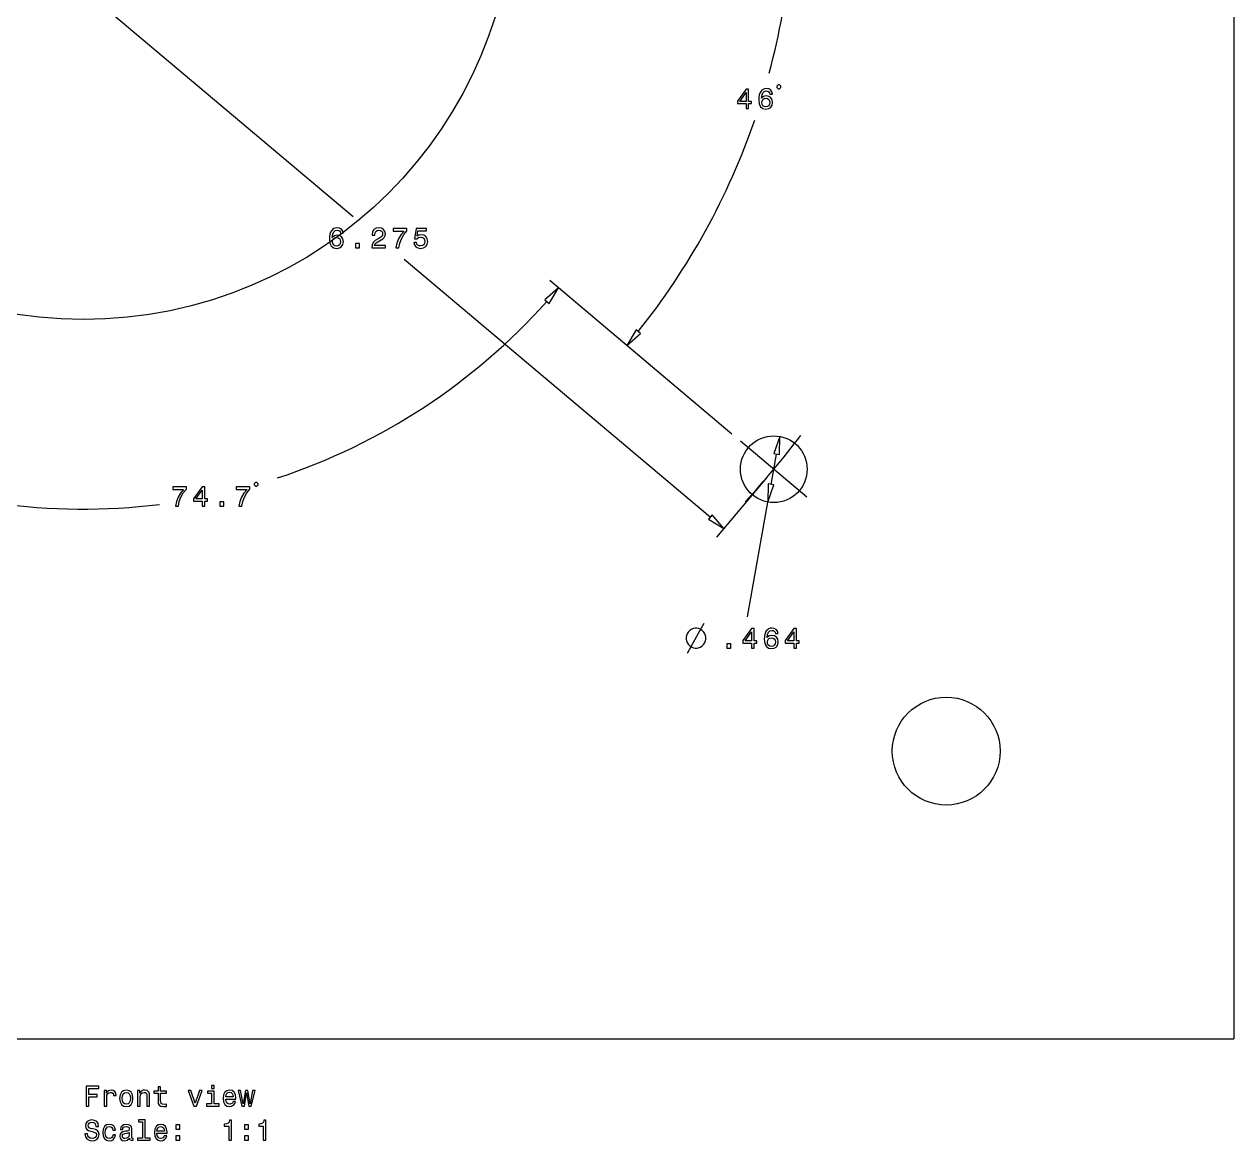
# Model space of a CAD drawing. Extents: x 2.8 to 75.8, y 26.5 to 60.9.
# Drawn here: x 67.34 to 75.75, y 28.08 to 35.84 of the extents above; entities that cross this region are included whole.
import ezdxf

# ---------------------------------------------------------------- set-up
doc = ezdxf.new("R2010")
doc.units = 0

msp = doc.modelspace()

# ---------------------------------------------------------------- linework, layer by layer
at = {"layer": 'Dimensions - Text', "color": 7, "linetype": 'CONTINUOUS'}
for p, q in [((67.503054, 36.298761), (69.631187, 34.507785)), ((72.586161, 35.423076), (72.576977, 35.41389)), ((72.576977, 35.41389), (72.576977, 35.404704)), ((72.59535, 35.423076), (72.586161, 35.423076)), ((72.604534, 35.41389), (72.59535, 35.423076)), ((72.604534, 35.404704), (72.604534, 35.41389)), ((72.362475, 35.392539), (72.302112, 35.309345)), ((72.318791, 35.307757), (72.362672, 35.369507)), ((72.380542, 35.392539), (72.362475, 35.392539)), ((72.362672, 35.369507), (72.362672, 35.307757)), ((72.380542, 35.307757), (72.380542, 35.392539)), ((72.451584, 35.336548), (72.450791, 35.318876)), ((72.454364, 35.352233), (72.451584, 35.336548)), ((72.458732, 35.365536), (72.454364, 35.352233)), ((72.464687, 35.376456), (72.458732, 35.365536)), ((72.472232, 35.385192), (72.464687, 35.376456)), ((72.470644, 35.330392), (72.473623, 35.352233)), ((72.484742, 35.34171), (72.470644, 35.330392)), ((72.481169, 35.391348), (72.472232, 35.385192)), ((72.473623, 35.352233), (72.479977, 35.367919)), ((72.479977, 35.367919), (72.489706, 35.377251)), ((72.491295, 35.39512), (72.481169, 35.391348)), ((72.503605, 35.345681), (72.484742, 35.34171)), ((72.489111, 35.327216), (72.501421, 35.329399)), ((72.489706, 35.377251), (72.503206, 35.380427)), ((72.503009, 35.39651), (72.491295, 35.39512)), ((72.501421, 35.329399), (72.512143, 35.327216)), ((72.520481, 35.393929), (72.503009, 35.39651)), ((72.503206, 35.380427), (72.513135, 35.378839)), ((72.521077, 35.342504), (72.503605, 35.345681)), ((72.513135, 35.378839), (72.520681, 35.37467)), ((72.533983, 35.386384), (72.520481, 35.393929)), ((72.520681, 35.37467), (72.525643, 35.367721)), ((72.535175, 35.333371), (72.521077, 35.342504)), ((72.525643, 35.367721), (72.528226, 35.358388)), ((72.528226, 35.358388), (72.546491, 35.358388)), ((72.542721, 35.374471), (72.533983, 35.386384)), ((72.544307, 35.318876), (72.535175, 35.333371)), ((72.546491, 35.358388), (72.542721, 35.374471)), ((72.576977, 35.404704), (72.586161, 35.395517)), ((72.586161, 35.395517), (72.59535, 35.395517)), ((72.59535, 35.395517), (72.604534, 35.404704)), ((72.302112, 35.309345), (72.302112, 35.291874)), ((72.302112, 35.291874), (72.362672, 35.291874)), ((72.362672, 35.307757), (72.318791, 35.307757)), ((72.362672, 35.291874), (72.362672, 35.257722)), ((72.362672, 35.257722), (72.380542, 35.257722)), ((72.400199, 35.307757), (72.380542, 35.307757)), ((72.380542, 35.257722), (72.380542, 35.291874)), ((72.380542, 35.291874), (72.400199, 35.291874)), ((72.400199, 35.291874), (72.400199, 35.307757)), ((72.450791, 35.318876), (72.453967, 35.290682)), ((72.453967, 35.290682), (72.463694, 35.270231)), ((72.463694, 35.270231), (72.479381, 35.257921)), ((72.472432, 35.299617), (72.474416, 35.311927)), ((72.474219, 35.287108), (72.472432, 35.299617)), ((72.479977, 35.277577), (72.474219, 35.287108)), ((72.474416, 35.311927), (72.479977, 35.321259)), ((72.479381, 35.257921), (72.500825, 35.253751)), ((72.479977, 35.321259), (72.489111, 35.327216)), ((72.488911, 35.271423), (72.479977, 35.277577)), ((72.500626, 35.269437), (72.488911, 35.271423)), ((72.511744, 35.271423), (72.500626, 35.269437)), ((72.500825, 35.253751), (72.520085, 35.257325)), ((72.520681, 35.277776), (72.511744, 35.271423)), ((72.512143, 35.327216), (72.520681, 35.321458)), ((72.520085, 35.257325), (72.534776, 35.266657)), ((72.520681, 35.321458), (72.526239, 35.312126)), ((72.526239, 35.287307), (72.520681, 35.277776)), ((72.526239, 35.312126), (72.528423, 35.299815)), ((72.528423, 35.299815), (72.526239, 35.287307)), ((72.534776, 35.266657), (72.544307, 35.28135)), ((72.547683, 35.300014), (72.544307, 35.318876)), ((72.544307, 35.28135), (72.547683, 35.300014)), ((69.479789, 34.408724), (69.473833, 34.397803)), ((69.487334, 34.41746), (69.479789, 34.408724)), ((69.49627, 34.423615), (69.487334, 34.41746)), ((69.495078, 34.400187), (69.504807, 34.409518)), ((69.506396, 34.427388), (69.49627, 34.423615)), ((69.504807, 34.409518), (69.518308, 34.412695)), ((69.51811, 34.428778), (69.506396, 34.427388)), ((69.535582, 34.426197), (69.51811, 34.428778)), ((69.518308, 34.412695), (69.528236, 34.411107)), ((69.528236, 34.411107), (69.535782, 34.406937)), ((69.549084, 34.418651), (69.535582, 34.426197)), ((69.535782, 34.406937), (69.540745, 34.399988)), ((69.55782, 34.406739), (69.549084, 34.418651)), ((69.561593, 34.390656), (69.55782, 34.406739)), ((69.775354, 34.416071), (69.766022, 34.401179)), ((69.789849, 34.425403), (69.775354, 34.416071)), ((69.782701, 34.393833), (69.788062, 34.40376)), ((69.788062, 34.40376), (69.7966, 34.410114)), ((69.80891, 34.428778), (69.789849, 34.425403)), ((69.7966, 34.410114), (69.807917, 34.412298)), ((69.807917, 34.412298), (69.819433, 34.410313)), ((69.827375, 34.4258), (69.80891, 34.428778)), ((69.819433, 34.410313), (69.827971, 34.405349)), ((69.841671, 34.41746), (69.827375, 34.4258)), ((69.827971, 34.405349), (69.83353, 34.397605)), ((69.851003, 34.404356), (69.841671, 34.41746)), ((69.854378, 34.387677), (69.851003, 34.404356)), ((70.003252, 34.424807), (69.908741, 34.424807)), ((69.908741, 34.424807), (69.908741, 34.406739)), ((69.908741, 34.406739), (69.984192, 34.406739)), ((69.984192, 34.406739), (69.962351, 34.379934)), ((69.982007, 34.381721), (70.003252, 34.408327)), ((70.003252, 34.408327), (70.003252, 34.424807)), ((70.067941, 34.424807), (70.057021, 34.35174)), ((70.141604, 34.424807), (70.067941, 34.424807)), ((70.075684, 34.371396), (70.081244, 34.408525)), ((70.081244, 34.408525), (70.141604, 34.408525)), ((70.141604, 34.408525), (70.141604, 34.424807)), ((69.466684, 34.368815), (69.46589, 34.351144)), ((69.46589, 34.351144), (69.469067, 34.322949)), ((69.469465, 34.384501), (69.466684, 34.368815)), ((69.469067, 34.322949), (69.478797, 34.302498)), ((69.473833, 34.397803), (69.469465, 34.384501)), ((69.485746, 34.36266), (69.488724, 34.384501)), ((69.499843, 34.373977), (69.485746, 34.36266)), ((69.487533, 34.331884), (69.489519, 34.344195)), ((69.48932, 34.319376), (69.487533, 34.331884)), ((69.488724, 34.384501), (69.495078, 34.400187)), ((69.495078, 34.309845), (69.48932, 34.319376)), ((69.489519, 34.344195), (69.495078, 34.353526)), ((69.495078, 34.353526), (69.504211, 34.359483)), ((69.518706, 34.377948), (69.499843, 34.373977)), ((69.504211, 34.359483), (69.516522, 34.361667)), ((69.516522, 34.361667), (69.527244, 34.359483)), ((69.536178, 34.374772), (69.518706, 34.377948)), ((69.527244, 34.359483), (69.535782, 34.353725)), ((69.535782, 34.353725), (69.541341, 34.344393)), ((69.541341, 34.319574), (69.535782, 34.310044)), ((69.550275, 34.365639), (69.536178, 34.374772)), ((69.540745, 34.399988), (69.543326, 34.390656)), ((69.541341, 34.344393), (69.543525, 34.332083)), ((69.543525, 34.332083), (69.541341, 34.319574)), ((69.543326, 34.390656), (69.561593, 34.390656)), ((69.559409, 34.351144), (69.550275, 34.365639)), ((69.562785, 34.332281), (69.559409, 34.351144)), ((69.559409, 34.313618), (69.562785, 34.332281)), ((69.674728, 34.319574), (69.647328, 34.319574)), ((69.647328, 34.319574), (69.647328, 34.28999)), ((69.674728, 34.28999), (69.674728, 34.319574)), ((69.770391, 34.326523), (69.76225, 34.310639)), ((69.766022, 34.401179), (69.762846, 34.381522)), ((69.762846, 34.381522), (69.762846, 34.378743)), ((69.762846, 34.378743), (69.780913, 34.378743)), ((69.78409, 34.339628), (69.770391, 34.326523)), ((69.780913, 34.380331), (69.782701, 34.393833)), ((69.780913, 34.378743), (69.780913, 34.380331)), ((69.783694, 34.316397), (69.790841, 34.324141)), ((69.803549, 34.351938), (69.78409, 34.339628)), ((69.790841, 34.324141), (69.812881, 34.338238)), ((69.815264, 34.358292), (69.803549, 34.351938)), ((69.812881, 34.338238), (69.824596, 34.344195)), ((69.824, 34.364248), (69.815264, 34.358292)), ((69.830353, 34.370999), (69.824, 34.364248)), ((69.824596, 34.344195), (69.8377, 34.352732)), ((69.834126, 34.378743), (69.830353, 34.370999)), ((69.83353, 34.397605), (69.835516, 34.387876)), ((69.835516, 34.387876), (69.834126, 34.378743)), ((69.8377, 34.352732), (69.847032, 34.36266)), ((69.847032, 34.36266), (69.852393, 34.374375)), ((69.852393, 34.374375), (69.854378, 34.387677)), ((69.934354, 34.322155), (69.927604, 34.28999)), ((69.945871, 34.351938), (69.934354, 34.322155)), ((69.962351, 34.379934), (69.945871, 34.351938)), ((69.947658, 34.28999), (69.95421, 34.322751)), ((69.95421, 34.322751), (69.965726, 34.353328)), ((69.965726, 34.353328), (69.982007, 34.381721)), ((70.05305, 34.325928), (70.057417, 34.309647)), ((70.071515, 34.325928), (70.05305, 34.325928)), ((70.057021, 34.35174), (70.072904, 34.35174)), ((70.074492, 34.316199), (70.071515, 34.325928)), ((70.072904, 34.35174), (70.08442, 34.361072)), ((70.087201, 34.377948), (70.075684, 34.371396)), ((70.08442, 34.361072), (70.099113, 34.364447)), ((70.102092, 34.380331), (70.087201, 34.377948)), ((70.099113, 34.364447), (70.111821, 34.362263)), ((70.121351, 34.376956), (70.102092, 34.380331)), ((70.111821, 34.362263), (70.12155, 34.355909)), ((70.136243, 34.367623), (70.121351, 34.376956)), ((70.127705, 34.321162), (70.121351, 34.311434)), ((70.12155, 34.355909), (70.127705, 34.34618)), ((70.127705, 34.34618), (70.129889, 34.333671)), ((70.129889, 34.333671), (70.127705, 34.321162)), ((70.145774, 34.353129), (70.136243, 34.367623)), ((70.145376, 34.314809), (70.149149, 34.334664)), ((70.149149, 34.334664), (70.145774, 34.353129)), ((69.478797, 34.302498), (69.494482, 34.290188)), ((69.494482, 34.290188), (69.515926, 34.286019)), ((69.504013, 34.30369), (69.495078, 34.309845)), ((69.515728, 34.301704), (69.504013, 34.30369)), ((69.526846, 34.30369), (69.515728, 34.301704)), ((69.515926, 34.286019), (69.535186, 34.289593)), ((69.535782, 34.310044), (69.526846, 34.30369)), ((69.535186, 34.289593), (69.549879, 34.298925)), ((69.549879, 34.298925), (69.559409, 34.313618)), ((69.647328, 34.28999), (69.674728, 34.28999)), ((69.76225, 34.310639), (69.759669, 34.290586)), ((69.759669, 34.290586), (69.759669, 34.28999)), ((69.759669, 34.28999), (69.854378, 34.28999)), ((69.779524, 34.307065), (69.783694, 34.316397)), ((69.854378, 34.307065), (69.779524, 34.307065)), ((69.854378, 34.28999), (69.854378, 34.307065)), ((69.927604, 34.28999), (69.947658, 34.28999)), ((70.057417, 34.309647), (70.067147, 34.296939)), ((70.067147, 34.296939), (70.081442, 34.288997)), ((70.080449, 34.309051), (70.074492, 34.316199)), ((70.088591, 34.304484), (70.080449, 34.309051)), ((70.081442, 34.288997), (70.099709, 34.286019)), ((70.099113, 34.303094), (70.088591, 34.304484)), ((70.111623, 34.305279), (70.099113, 34.303094)), ((70.099709, 34.286019), (70.119763, 34.289593)), ((70.121351, 34.311434), (70.111623, 34.305279)), ((70.119763, 34.289593), (70.135448, 34.299322)), ((70.135448, 34.299322), (70.145376, 34.314809)), ((69.985044, 34.20999), (72.113177, 32.419014)), ((71.058088, 34.011138), (70.962453, 33.928247)), ((70.992747, 33.902751), (71.058088, 34.011138)), ((72.264886, 32.995533), (70.997844, 34.06184)), ((70.962453, 33.928247), (70.992747, 33.902751)), ((72.264886, 32.995533), (71.473317, 33.661694)), ((71.598901, 33.719381), (71.533562, 33.610993)), ((71.533562, 33.610993), (71.629197, 33.693885)), ((71.629197, 33.693885), (71.598901, 33.719381)), ((72.59671, 32.978959), (72.555134, 32.859424)), ((72.594108, 32.852427), (72.59671, 32.978959)), ((72.786347, 32.556685), (72.32513, 32.944831)), ((72.536857, 32.645591), (72.574622, 32.855926)), ((72.555134, 32.859424), (72.594108, 32.852427)), ((68.951398, 32.65964), (68.942211, 32.650453)), ((68.942211, 32.650453), (68.942211, 32.641267)), ((68.942211, 32.641267), (68.951398, 32.63208)), ((68.960584, 32.65964), (68.951398, 32.65964)), ((68.969771, 32.650453), (68.960584, 32.65964)), ((68.960584, 32.63208), (68.969771, 32.641267)), ((68.969771, 32.641267), (68.969771, 32.650453)), ((72.50504, 32.690513), (72.158117, 32.278281)), ((72.517372, 32.64909), (72.514769, 32.522557)), ((72.514769, 32.522557), (72.556345, 32.642092)), ((72.556345, 32.642092), (72.517372, 32.64909)), ((68.470861, 32.629102), (68.37635, 32.629102)), ((68.37635, 32.629102), (68.37635, 32.611034)), ((68.37635, 32.611034), (68.451801, 32.611034)), ((68.41348, 32.556233), (68.401963, 32.526451)), ((68.42996, 32.58423), (68.41348, 32.556233)), ((68.421819, 32.527046), (68.433335, 32.557623)), ((68.451801, 32.611034), (68.42996, 32.58423)), ((68.433335, 32.557623), (68.449616, 32.586017)), ((68.449616, 32.586017), (68.470861, 32.612622)), ((68.470861, 32.612622), (68.470861, 32.629102)), ((68.580621, 32.629102), (68.520261, 32.545909)), ((68.53694, 32.544321), (68.580819, 32.606071)), ((68.598689, 32.629102), (68.580621, 32.629102)), ((68.580819, 32.606071), (68.580819, 32.544321)), ((68.598689, 32.544321), (68.598689, 32.629102)), ((68.912124, 32.629102), (68.817613, 32.629102)), ((68.817613, 32.629102), (68.817613, 32.611034)), ((68.817613, 32.611034), (68.893063, 32.611034)), ((68.854742, 32.556233), (68.843226, 32.526451)), ((68.871223, 32.58423), (68.854742, 32.556233)), ((68.863082, 32.527046), (68.874598, 32.557623)), ((68.893063, 32.611034), (68.871223, 32.58423)), ((68.874598, 32.557623), (68.890879, 32.586017)), ((68.890879, 32.586017), (68.912124, 32.612622)), ((68.912124, 32.612622), (68.912124, 32.629102)), ((68.951398, 32.63208), (68.960584, 32.63208)), ((68.401963, 32.526451), (68.395213, 32.494285)), ((68.395213, 32.494285), (68.415267, 32.494285)), ((68.415267, 32.494285), (68.421819, 32.527046)), ((68.520261, 32.545909), (68.520261, 32.528436)), ((68.520261, 32.528436), (68.580819, 32.528436)), ((68.580819, 32.544321), (68.53694, 32.544321)), ((68.580819, 32.528436), (68.580819, 32.494285)), ((68.580819, 32.494285), (68.598689, 32.494285)), ((68.618346, 32.544321), (68.598689, 32.544321)), ((68.598689, 32.494285), (68.598689, 32.528436)), ((68.598689, 32.528436), (68.618346, 32.528436)), ((68.618346, 32.528436), (68.618346, 32.544321)), ((68.730687, 32.52387), (68.703287, 32.52387)), ((68.703287, 32.52387), (68.703287, 32.494285)), ((68.703287, 32.494285), (68.730687, 32.494285)), ((68.730687, 32.494285), (68.730687, 32.52387)), ((68.843226, 32.526451), (68.836476, 32.494285)), ((68.836476, 32.494285), (68.85653, 32.494285)), ((68.85653, 32.494285), (68.863082, 32.527046)), ((72.3717, 31.725696), (72.514767, 32.522557)), ((72.125925, 32.434162), (72.10043, 32.403866)), ((72.10043, 32.403866), (72.208817, 32.338526)), ((72.208817, 32.338526), (72.125925, 32.434162)), ((71.973231, 31.631917), (71.959453, 31.618137)), ((71.984715, 31.638806), (71.973231, 31.631917)), ((71.996199, 31.6434), (71.984715, 31.638806)), ((72.00768, 31.645696), (71.996199, 31.6434)), ((72.021461, 31.645696), (72.00768, 31.645696)), ((72.032942, 31.6434), (72.021461, 31.645696)), ((72.032942, 31.611248), (72.071986, 31.680145)), ((72.044426, 31.638806), (72.032942, 31.6434)), ((72.05591, 31.631917), (72.044426, 31.638806)), ((72.069688, 31.618137), (72.05591, 31.631917)), ((72.401042, 31.642718), (72.340682, 31.559524)), ((72.41911, 31.642718), (72.401042, 31.642718)), ((72.41911, 31.557936), (72.41911, 31.642718)), ((72.503257, 31.626635), (72.4973, 31.615715)), ((72.510802, 31.635371), (72.503257, 31.626635)), ((72.519736, 31.641527), (72.510802, 31.635371)), ((72.518544, 31.618098), (72.528274, 31.62743)), ((72.529862, 31.645299), (72.519736, 31.641527)), ((72.528274, 31.62743), (72.541776, 31.630606)), ((72.541577, 31.646689), (72.529862, 31.645299)), ((72.559049, 31.644108), (72.541577, 31.646689)), ((72.541776, 31.630606), (72.551703, 31.629018)), ((72.551703, 31.629018), (72.559248, 31.624848)), ((72.572551, 31.636563), (72.559049, 31.644108)), ((72.581288, 31.62465), (72.572551, 31.636563)), ((72.695217, 31.642718), (72.634857, 31.559524)), ((72.713285, 31.642718), (72.695217, 31.642718)), ((72.713285, 31.557936), (72.713285, 31.642718)), ((71.947969, 31.595171), (71.945672, 31.583689)), ((71.945672, 31.583689), (71.945672, 31.569909)), ((71.945672, 31.569909), (71.947969, 31.558426)), ((71.952563, 31.606654), (71.947969, 31.595171)), ((71.947969, 31.558426), (71.952563, 31.546943)), ((71.959453, 31.618137), (71.952563, 31.606654)), ((71.952563, 31.546943), (71.959453, 31.53546)), ((71.954858, 31.473452), (72.032942, 31.611248)), ((72.076578, 31.606654), (72.069688, 31.618137)), ((72.069688, 31.53546), (72.076578, 31.546943)), ((72.081172, 31.595171), (72.076578, 31.606654)), ((72.076578, 31.546943), (72.081172, 31.558426)), ((72.083467, 31.583689), (72.081172, 31.595171)), ((72.081172, 31.558426), (72.083467, 31.569909)), ((72.083467, 31.569909), (72.083467, 31.583689)), ((72.340682, 31.559524), (72.340682, 31.542052)), ((72.357361, 31.557936), (72.401239, 31.619686)), ((72.401239, 31.557936), (72.357361, 31.557936)), ((72.401239, 31.619686), (72.401239, 31.557936)), ((72.438766, 31.557936), (72.41911, 31.557936)), ((72.438766, 31.542052), (72.438766, 31.557936)), ((72.490151, 31.586727), (72.489358, 31.569055)), ((72.489358, 31.569055), (72.492535, 31.540861)), ((72.492931, 31.602412), (72.490151, 31.586727)), ((72.4973, 31.615715), (72.492931, 31.602412)), ((72.509214, 31.580571), (72.512191, 31.602412)), ((72.523309, 31.591889), (72.509214, 31.580571)), ((72.510999, 31.549795), (72.512986, 31.562106)), ((72.512787, 31.537287), (72.510999, 31.549795)), ((72.512191, 31.602412), (72.518544, 31.618098)), ((72.512986, 31.562106), (72.518544, 31.571438)), ((72.518544, 31.571438), (72.527678, 31.577395)), ((72.542173, 31.59586), (72.523309, 31.591889)), ((72.527678, 31.577395), (72.539988, 31.579578)), ((72.539988, 31.579578), (72.55071, 31.577395)), ((72.559645, 31.592683), (72.542173, 31.59586)), ((72.55071, 31.577395), (72.559248, 31.571637)), ((72.559248, 31.624848), (72.564213, 31.617899)), ((72.559248, 31.571637), (72.564809, 31.562305)), ((72.573743, 31.583549), (72.559645, 31.592683)), ((72.564213, 31.617899), (72.566793, 31.608567)), ((72.564809, 31.562305), (72.56699, 31.549994)), ((72.56699, 31.549994), (72.564809, 31.537485)), ((72.566793, 31.608567), (72.585061, 31.608567)), ((72.582876, 31.569055), (72.573743, 31.583549)), ((72.585061, 31.608567), (72.581288, 31.62465)), ((72.58625, 31.550193), (72.582876, 31.569055)), ((72.582876, 31.531529), (72.58625, 31.550193)), ((72.634857, 31.559524), (72.634857, 31.542052)), ((72.651536, 31.557936), (72.695414, 31.619686)), ((72.695414, 31.557936), (72.651536, 31.557936)), ((72.695414, 31.619686), (72.695414, 31.557936)), ((72.732941, 31.557936), (72.713285, 31.557936)), ((72.732941, 31.542052), (72.732941, 31.557936)), ((71.959453, 31.53546), (71.973231, 31.521681)), ((71.973231, 31.521681), (71.984715, 31.514791)), ((71.984715, 31.514791), (71.996199, 31.510198)), ((71.996199, 31.510198), (72.00768, 31.507901)), ((72.00768, 31.507901), (72.021461, 31.507901)), ((72.021461, 31.507901), (72.032942, 31.510198)), ((72.032942, 31.510198), (72.044426, 31.514791)), ((72.044426, 31.514791), (72.05591, 31.521681)), ((72.05591, 31.521681), (72.069688, 31.53546)), ((72.256932, 31.537485), (72.229533, 31.537485)), ((72.229533, 31.537485), (72.229533, 31.507901)), ((72.229533, 31.507901), (72.256932, 31.507901)), ((72.256932, 31.507901), (72.256932, 31.537485)), ((72.340682, 31.542052), (72.401239, 31.542052)), ((72.401239, 31.542052), (72.401239, 31.507901)), ((72.401239, 31.507901), (72.41911, 31.507901)), ((72.41911, 31.507901), (72.41911, 31.542052)), ((72.41911, 31.542052), (72.438766, 31.542052)), ((72.492535, 31.540861), (72.502264, 31.52041)), ((72.502264, 31.52041), (72.517948, 31.5081)), ((72.518544, 31.527756), (72.512787, 31.537287)), ((72.517948, 31.5081), (72.539392, 31.50393)), ((72.527481, 31.521601), (72.518544, 31.527756)), ((72.539193, 31.519616), (72.527481, 31.521601)), ((72.550314, 31.521601), (72.539193, 31.519616)), ((72.539392, 31.50393), (72.558652, 31.507504)), ((72.559248, 31.527955), (72.550314, 31.521601)), ((72.558652, 31.507504), (72.573346, 31.516836)), ((72.564809, 31.537485), (72.559248, 31.527955)), ((72.573346, 31.516836), (72.582876, 31.531529)), ((72.634857, 31.542052), (72.695414, 31.542052)), ((72.695414, 31.542052), (72.695414, 31.507901)), ((72.695414, 31.507901), (72.713285, 31.507901)), ((72.713285, 31.507901), (72.713285, 31.542052)), ((72.713285, 31.542052), (72.732941, 31.542052)), ((67.863144, 28.46248), (67.773399, 28.46248)), ((67.773399, 28.46248), (67.773399, 28.324685)), ((67.791863, 28.404502), (67.791863, 28.445802)), ((67.791863, 28.445802), (67.863144, 28.445802)), ((67.863144, 28.445802), (67.863144, 28.46248)), ((67.914965, 28.431307), (67.899082, 28.431307)), ((67.899082, 28.431307), (67.899082, 28.324685)), ((67.914965, 28.413636), (67.914965, 28.431307)), ((67.937601, 28.433491), (67.928864, 28.42952)), ((67.947727, 28.43508), (67.937601, 28.433491)), ((67.962618, 28.432697), (67.947727, 28.43508)), ((67.973539, 28.425748), (67.962618, 28.432697)), ((68.0337, 28.431109), (68.019206, 28.41999)), ((68.053158, 28.43508), (68.0337, 28.431109)), ((68.072418, 28.431109), (68.053158, 28.43508)), ((68.086913, 28.420188), (68.072418, 28.431109)), ((68.148265, 28.431307), (68.131586, 28.431307)), ((68.131586, 28.431307), (68.131586, 28.324685)), ((68.148265, 28.415026), (68.148265, 28.431307)), ((68.169907, 28.43369), (68.16137, 28.429917)), ((68.180033, 28.43508), (68.169907, 28.43369)), ((68.198301, 28.431307), (68.180033, 28.43508)), ((68.210015, 28.420585), (68.198301, 28.431307)), ((68.292017, 28.458906), (68.274544, 28.458906)), ((68.274544, 28.458906), (68.274544, 28.427733)), ((68.292017, 28.427733), (68.292017, 28.458906)), ((68.500893, 28.431307), (68.482627, 28.431307)), ((68.482627, 28.431307), (68.522139, 28.324685)), ((68.531471, 28.345334), (68.500893, 28.431307)), ((68.561453, 28.431307), (68.531471, 28.345334)), ((68.540605, 28.324685), (68.57952, 28.431307)), ((68.57952, 28.431307), (68.561453, 28.431307)), ((68.663707, 28.467245), (68.645241, 28.467245)), ((68.645241, 28.467245), (68.645241, 28.44739)), ((68.645241, 28.44739), (68.663707, 28.44739)), ((68.663707, 28.44739), (68.663707, 28.467245)), ((68.752261, 28.431109), (68.738362, 28.41999)), ((68.770329, 28.43508), (68.752261, 28.431109)), ((68.788794, 28.431307), (68.770329, 28.43508)), ((68.802693, 28.420983), (68.788794, 28.431307)), ((68.847764, 28.431307), (68.831086, 28.431307)), ((68.831086, 28.431307), (68.857295, 28.324685)), ((68.865435, 28.340767), (68.847764, 28.431307)), ((68.881121, 28.431307), (68.865435, 28.340767)), ((68.898395, 28.431307), (68.881121, 28.431307)), ((68.914081, 28.340767), (68.898395, 28.431307)), ((68.931752, 28.431307), (68.914081, 28.340767)), ((68.92242, 28.324685), (68.948629, 28.431307)), ((68.948629, 28.431307), (68.931752, 28.431307)), ((67.84984, 28.404502), (67.791863, 28.404502)), ((67.791863, 28.324685), (67.791863, 28.388023)), ((67.791863, 28.388023), (67.84984, 28.388023)), ((67.84984, 28.388023), (67.84984, 28.404502)), ((67.921121, 28.422769), (67.914965, 28.413636)), ((67.916555, 28.38564), (67.918341, 28.400333)), ((67.916555, 28.324685), (67.916555, 28.38564)), ((67.918341, 28.400333), (67.923702, 28.410856)), ((67.928864, 28.42952), (67.921121, 28.422769)), ((67.923702, 28.410856), (67.932438, 28.41721)), ((67.932438, 28.41721), (67.944153, 28.419394)), ((67.944153, 28.419394), (67.952889, 28.418004)), ((67.952889, 28.418004), (67.959442, 28.414033)), ((67.959442, 28.414033), (67.963413, 28.407282)), ((67.963413, 28.407282), (67.964803, 28.398149)), ((67.964803, 28.398149), (67.982474, 28.398149)), ((67.980092, 28.414232), (67.973539, 28.425748)), ((67.982474, 28.398149), (67.980092, 28.414232)), ((68.010072, 28.40212), (68.006895, 28.377897)), ((68.006895, 28.377897), (68.010072, 28.353673)), ((68.019206, 28.41999), (68.010072, 28.40212)), ((68.010072, 28.353673), (68.019206, 28.335803)), ((68.024765, 28.378095), (68.026553, 28.395965)), ((68.026553, 28.360027), (68.024765, 28.378095)), ((68.026553, 28.395965), (68.032112, 28.408871)), ((68.032112, 28.346922), (68.026553, 28.360027)), ((68.032112, 28.408871), (68.041046, 28.416813)), ((68.041046, 28.33898), (68.032112, 28.346922)), ((68.041046, 28.416813), (68.053158, 28.419592)), ((68.053158, 28.419592), (68.065071, 28.416813)), ((68.065071, 28.416813), (68.074006, 28.409069)), ((68.074006, 28.346922), (68.065071, 28.33898)), ((68.074006, 28.409069), (68.079566, 28.395965)), ((68.079566, 28.360027), (68.074006, 28.346922)), ((68.079566, 28.395965), (68.081552, 28.378095)), ((68.081552, 28.378095), (68.079566, 28.360027)), ((68.096045, 28.40212), (68.086913, 28.420188)), ((68.086913, 28.335605), (68.096045, 28.353475)), ((68.099421, 28.377897), (68.096045, 28.40212)), ((68.096045, 28.353475), (68.099421, 28.377897)), ((68.154023, 28.423564), (68.148265, 28.415026)), ((68.149059, 28.386236), (68.150846, 28.400333)), ((68.149059, 28.324685), (68.149059, 28.386236)), ((68.150846, 28.400333), (68.156604, 28.410658)), ((68.16137, 28.429917), (68.154023, 28.423564)), ((68.156604, 28.410658), (68.165539, 28.417011)), ((68.165539, 28.417011), (68.177453, 28.419394)), ((68.177453, 28.419394), (68.186983, 28.417408)), ((68.186983, 28.417408), (68.19294, 28.412047)), ((68.19294, 28.412047), (68.195917, 28.403113)), ((68.195917, 28.403113), (68.196911, 28.3912)), ((68.196911, 28.3912), (68.196911, 28.324685)), ((68.213588, 28.408871), (68.210015, 28.420585)), ((68.214382, 28.394774), (68.213588, 28.408871)), ((68.214382, 28.324685), (68.214382, 28.394774)), ((68.274544, 28.427733), (68.244364, 28.427733)), ((68.244364, 28.427733), (68.244364, 28.412842)), ((68.244364, 28.412842), (68.274544, 28.412842)), ((68.274544, 28.412842), (68.274544, 28.359431)), ((68.274544, 28.359431), (68.275736, 28.342157)), ((68.331926, 28.427733), (68.292017, 28.427733)), ((68.292017, 28.36241), (68.292017, 28.412842)), ((68.292017, 28.412842), (68.331926, 28.412842)), ((68.292612, 28.350695), (68.292017, 28.36241)), ((68.295789, 28.342356), (68.292612, 28.350695)), ((68.331926, 28.412842), (68.331926, 28.427733)), ((68.663111, 28.427733), (68.618238, 28.427733)), ((68.618238, 28.427733), (68.618238, 28.412842)), ((68.618238, 28.412842), (68.645638, 28.412842)), ((68.645638, 28.412842), (68.645638, 28.339377)), ((68.663111, 28.339377), (68.663111, 28.427733)), ((68.729428, 28.401921), (68.72625, 28.378095)), ((68.72625, 28.378095), (68.729228, 28.353673)), ((68.729228, 28.353673), (68.738164, 28.335803)), ((68.738362, 28.41999), (68.729428, 28.401921)), ((68.744517, 28.387626), (68.746702, 28.401326)), ((68.796339, 28.387626), (68.744517, 28.387626)), ((68.744517, 28.372933), (68.814407, 28.372933)), ((68.744517, 28.372337), (68.744517, 28.372933)), ((68.746503, 28.357049), (68.744517, 28.372337)), ((68.752063, 28.345731), (68.746503, 28.357049)), ((68.746702, 28.401326), (68.752063, 28.411452)), ((68.752063, 28.411452), (68.760203, 28.417607)), ((68.760203, 28.417607), (68.770925, 28.419791)), ((68.770925, 28.419791), (68.781448, 28.417607)), ((68.781448, 28.417607), (68.789588, 28.411452)), ((68.791773, 28.34732), (68.78661, 28.341363)), ((68.789588, 28.411452), (68.794553, 28.401326)), ((68.795347, 28.355262), (68.791773, 28.34732)), ((68.794553, 28.401326), (68.796339, 28.387626)), ((68.812621, 28.355262), (68.795347, 28.355262)), ((68.81143, 28.403907), (68.802693, 28.420983)), ((68.80726, 28.340966), (68.812621, 28.355262)), ((68.814607, 28.381073), (68.81143, 28.403907)), ((68.814407, 28.372933), (68.814607, 28.381073)), ((68.873973, 28.324685), (68.889858, 28.415224)), ((68.889858, 28.415224), (68.905741, 28.324685)), ((67.773399, 28.324685), (67.791863, 28.324685)), ((67.899082, 28.324685), (67.916555, 28.324685)), ((68.019206, 28.335803), (68.0337, 28.324685)), ((68.0337, 28.324685), (68.053158, 28.320912)), ((68.053158, 28.336399), (68.041046, 28.33898)), ((68.065071, 28.33898), (68.053158, 28.336399)), ((68.053158, 28.320912), (68.072418, 28.324685)), ((68.072418, 28.324685), (68.086913, 28.335605)), ((68.131586, 28.324685), (68.149059, 28.324685)), ((68.196911, 28.324685), (68.214382, 28.324685)), ((68.275736, 28.342157), (68.281295, 28.330244)), ((68.281295, 28.330244), (68.292414, 28.323295)), ((68.292414, 28.323295), (68.311276, 28.320912)), ((68.303136, 28.337392), (68.295789, 28.342356)), ((68.316836, 28.335803), (68.303136, 28.337392)), ((68.311276, 28.320912), (68.331926, 28.321905)), ((68.331926, 28.336995), (68.316836, 28.335803)), ((68.331926, 28.321905), (68.331926, 28.336995)), ((68.522139, 28.324685), (68.540605, 28.324685)), ((68.645638, 28.339377), (68.609899, 28.339377)), ((68.609899, 28.339377), (68.609899, 28.324685)), ((68.609899, 28.324685), (68.699248, 28.324685)), ((68.699248, 28.339377), (68.663111, 28.339377)), ((68.699248, 28.324685), (68.699248, 28.339377)), ((68.738164, 28.335803), (68.751864, 28.324685)), ((68.751864, 28.324685), (68.769734, 28.320912)), ((68.7606, 28.338782), (68.752063, 28.345731)), ((68.771917, 28.336598), (68.7606, 28.338782)), ((68.769734, 28.320912), (68.785221, 28.323493)), ((68.78661, 28.341363), (68.771917, 28.336598)), ((68.785221, 28.323493), (68.797928, 28.330244)), ((68.797928, 28.330244), (68.80726, 28.340966)), ((68.857295, 28.324685), (68.873973, 28.324685)), ((68.905741, 28.324685), (68.92242, 28.324685)), ((67.772009, 28.203766), (67.768832, 28.187088)), ((67.768832, 28.187088), (67.771413, 28.172196)), ((67.780943, 28.216672), (67.772009, 28.203766)), ((67.794841, 28.225011), (67.780943, 28.216672)), ((67.787496, 28.189868), (67.789282, 28.198802)), ((67.789282, 28.17994), (67.787496, 28.189868)), ((67.789282, 28.198802), (67.794445, 28.205553)), ((67.795041, 28.173586), (67.789282, 28.17994)), ((67.794445, 28.205553), (67.802387, 28.21012)), ((67.812711, 28.22799), (67.794841, 28.225011)), ((67.802387, 28.21012), (67.813307, 28.211708)), ((67.832567, 28.225011), (67.812711, 28.22799)), ((67.813307, 28.211708), (67.824427, 28.209723)), ((67.824427, 28.209723), (67.833163, 28.204362)), ((67.84726, 28.216275), (67.832567, 28.225011)), ((67.833163, 28.204362), (67.83892, 28.195427)), ((67.83892, 28.195427), (67.8417, 28.183315)), ((67.8417, 28.183315), (67.859768, 28.183315)), ((67.856591, 28.202376), (67.84726, 28.216275)), ((67.859768, 28.183712), (67.856591, 28.202376)), ((67.859768, 28.183315), (67.859768, 28.183712)), ((67.901464, 28.181926), (67.892331, 28.163857)), ((67.915959, 28.193045), (67.901464, 28.181926)), ((67.914371, 28.171005), (67.923305, 28.178947)), ((67.935019, 28.197016), (67.915959, 28.193045)), ((67.923305, 28.178947), (67.935019, 28.181727)), ((67.952294, 28.194037), (67.935019, 28.197016)), ((67.935019, 28.181727), (67.945345, 28.17994)), ((67.945345, 28.17994), (67.953088, 28.175373)), ((67.965597, 28.186294), (67.952294, 28.194037)), ((67.974135, 28.173785), (67.965597, 28.186294)), ((68.023376, 28.187882), (68.015632, 28.177359)), ((68.035685, 28.194633), (68.023376, 28.187882)), ((68.034495, 28.176565), (68.041642, 28.180139)), ((68.052364, 28.197016), (68.035685, 28.194633)), ((68.041642, 28.180139), (68.051768, 28.181528)), ((68.051768, 28.181528), (68.061498, 28.180536)), ((68.06944, 28.194831), (68.052364, 28.197016)), ((68.061498, 28.180536), (68.068447, 28.177557)), ((68.081552, 28.188875), (68.06944, 28.194831)), ((68.088501, 28.178947), (68.081552, 28.188875)), ((68.090884, 28.16485), (68.088501, 28.178947)), ((68.183806, 28.229181), (68.138933, 28.229181)), ((68.138933, 28.229181), (68.138933, 28.214488)), ((68.138933, 28.214488), (68.166333, 28.214488)), ((68.166333, 28.214488), (68.166333, 28.101313)), ((68.183806, 28.101313), (68.183806, 28.229181)), ((68.260249, 28.181926), (68.251314, 28.163857)), ((68.274148, 28.193045), (68.260249, 28.181926)), ((68.273948, 28.173388), (68.282089, 28.179543)), ((68.292215, 28.197016), (68.274148, 28.193045)), ((68.282089, 28.179543), (68.292811, 28.181727)), ((68.310681, 28.193243), (68.292215, 28.197016)), ((68.292811, 28.181727), (68.303334, 28.179543)), ((68.303334, 28.179543), (68.311475, 28.173388)), ((68.32458, 28.182918), (68.310681, 28.193243)), ((68.333316, 28.165843), (68.32458, 28.182918)), ((68.425444, 28.193243), (68.398044, 28.193243)), ((68.398044, 28.193243), (68.398044, 28.163659)), ((68.425444, 28.163659), (68.425444, 28.193243)), ((68.74968, 28.200391), (68.734589, 28.198802)), ((68.734589, 28.198802), (68.734589, 28.184705)), ((68.734589, 28.184705), (68.766755, 28.184705)), ((68.7606, 28.205156), (68.74968, 28.200391)), ((68.767748, 28.213297), (68.7606, 28.205156)), ((68.766755, 28.184705), (68.766755, 28.08662)), ((68.771322, 28.225408), (68.767748, 28.213297)), ((68.784823, 28.225408), (68.771322, 28.225408)), ((68.784823, 28.08662), (68.784823, 28.225408)), ((68.903557, 28.193243), (68.876157, 28.193243)), ((68.876157, 28.193243), (68.876157, 28.163659)), ((68.903557, 28.163659), (68.903557, 28.193243)), ((68.988736, 28.200391), (68.973647, 28.198802)), ((68.973647, 28.198802), (68.973647, 28.184705)), ((68.973647, 28.184705), (69.005813, 28.184705)), ((68.999657, 28.205156), (68.988736, 28.200391)), ((69.006805, 28.213297), (68.999657, 28.205156)), ((69.005813, 28.184705), (69.005813, 28.08662)), ((69.010378, 28.225408), (69.006805, 28.213297)), ((69.02388, 28.225408), (69.010378, 28.225408)), ((69.02388, 28.08662), (69.02388, 28.225408)), ((67.782731, 28.132089), (67.764661, 28.132089)), ((67.764661, 28.132089), (67.768632, 28.111042)), ((67.768632, 28.111042), (67.77856, 28.095555)), ((67.771413, 28.172196), (67.778958, 28.16207)), ((67.77856, 28.095555), (67.793849, 28.086223)), ((67.778958, 28.16207), (67.790871, 28.15532)), ((67.784914, 28.118389), (67.782731, 28.132089)), ((67.791466, 28.108064), (67.784914, 28.118389)), ((67.790871, 28.15532), (67.807152, 28.150157)), ((67.801791, 28.10171), (67.791466, 28.108064)), ((67.805167, 28.169218), (67.795041, 28.173586)), ((67.815293, 28.099526), (67.801791, 28.10171)), ((67.820654, 28.165446), (67.805167, 28.169218)), ((67.807152, 28.150157), (67.823235, 28.14559)), ((67.827404, 28.101115), (67.815293, 28.099526)), ((67.838722, 28.160283), (67.820654, 28.165446)), ((67.823235, 28.14559), (67.835347, 28.141222)), ((67.836736, 28.106079), (67.827404, 28.101115)), ((67.834949, 28.086025), (67.850238, 28.094761)), ((67.835347, 28.141222), (67.842693, 28.134869)), ((67.842891, 28.114021), (67.836736, 28.106079)), ((67.852223, 28.153334), (67.838722, 28.160283)), ((67.842693, 28.134869), (67.845274, 28.124544)), ((67.845274, 28.124544), (67.842891, 28.114021)), ((67.850238, 28.094761), (67.859966, 28.108461)), ((67.860562, 28.142811), (67.852223, 28.153334)), ((67.859966, 28.108461), (67.863541, 28.126529)), ((67.863541, 28.126529), (67.860562, 28.142811)), ((67.892331, 28.163857), (67.889154, 28.139634)), ((67.889154, 28.139634), (67.892132, 28.115609)), ((67.892132, 28.115609), (67.901068, 28.097739)), ((67.901068, 28.097739), (67.915165, 28.08662)), ((67.907024, 28.14023), (67.908811, 28.158099)), ((67.908811, 28.121963), (67.907024, 28.14023)), ((67.908811, 28.158099), (67.914371, 28.171005)), ((67.914171, 28.109057), (67.908811, 28.121963)), ((67.922908, 28.101115), (67.914171, 28.109057)), ((67.935019, 28.098534), (67.922908, 28.101115)), ((67.944749, 28.100122), (67.935019, 28.098534)), ((67.952691, 28.105284), (67.944749, 28.100122)), ((67.9515, 28.085826), (67.964803, 28.094165)), ((67.95825, 28.113624), (67.952691, 28.105284)), ((67.953088, 28.175373), (67.95825, 28.167828)), ((67.95825, 28.167828), (67.960434, 28.157901)), ((67.961228, 28.124742), (67.95825, 28.113624)), ((67.960434, 28.157901), (67.977709, 28.157901)), ((67.977907, 28.124742), (67.961228, 28.124742)), ((67.964803, 28.094165), (67.973936, 28.10727)), ((67.973936, 28.10727), (67.977907, 28.124742)), ((67.977709, 28.157901), (67.974135, 28.173785)), ((68.010866, 28.129309), (68.008683, 28.114616)), ((68.008683, 28.114616), (68.010668, 28.101512)), ((68.010668, 28.101512), (68.016823, 28.091783)), ((68.018015, 28.139237), (68.010866, 28.129309)), ((68.015632, 28.177359), (68.013051, 28.16346)), ((68.013051, 28.16346), (68.013051, 28.162269)), ((68.013051, 28.162269), (68.028736, 28.162269)), ((68.030126, 28.14559), (68.018015, 28.139237)), ((68.026155, 28.116205), (68.026949, 28.123154)), ((68.027147, 28.108461), (68.026155, 28.116205)), ((68.026949, 28.123154), (68.030126, 28.128118)), ((68.030524, 28.102902), (68.027147, 28.108461)), ((68.028736, 28.162269), (68.030126, 28.170608)), ((68.030126, 28.170608), (68.034495, 28.176565)), ((68.047201, 28.149164), (68.030126, 28.14559)), ((68.030126, 28.128118), (68.042834, 28.133677)), ((68.035885, 28.099725), (68.030524, 28.102902)), ((68.043429, 28.098732), (68.035885, 28.099725)), ((68.042834, 28.133677), (68.058916, 28.13606)), ((68.055144, 28.100519), (68.043429, 28.098732)), ((68.062094, 28.150753), (68.047201, 28.149164)), ((68.064674, 28.105681), (68.055144, 28.100519)), ((68.058916, 28.13606), (68.07341, 28.140825)), ((68.058916, 28.087613), (68.075396, 28.100519)), ((68.070035, 28.152738), (68.062094, 28.150753)), ((68.071028, 28.113624), (68.064674, 28.105681)), ((68.068447, 28.177557), (68.072616, 28.172395)), ((68.073212, 28.156908), (68.070035, 28.152738)), ((68.07341, 28.123948), (68.071028, 28.113624)), ((68.072616, 28.172395), (68.074006, 28.165247)), ((68.074006, 28.165247), (68.073212, 28.156908)), ((68.07341, 28.140825), (68.07341, 28.123948)), ((68.075396, 28.100519), (68.075396, 28.099923)), ((68.075396, 28.099923), (68.076389, 28.093173)), ((68.090884, 28.109653), (68.090884, 28.16485)), ((68.091876, 28.10171), (68.090884, 28.109653)), ((68.097435, 28.099129), (68.091876, 28.10171)), ((68.101606, 28.099725), (68.097435, 28.099129)), ((68.101606, 28.086223), (68.101606, 28.099725)), ((68.166333, 28.101313), (68.130395, 28.101313)), ((68.130395, 28.101313), (68.130395, 28.08662)), ((68.219545, 28.101313), (68.183806, 28.101313)), ((68.219545, 28.08662), (68.219545, 28.101313)), ((68.251314, 28.163857), (68.248137, 28.140031)), ((68.248137, 28.140031), (68.251115, 28.115609)), ((68.251115, 28.115609), (68.260049, 28.097739)), ((68.260049, 28.097739), (68.27375, 28.08662)), ((68.266403, 28.149561), (68.268587, 28.163262)), ((68.318225, 28.149561), (68.266403, 28.149561)), ((68.266403, 28.134869), (68.336294, 28.134869)), ((68.266403, 28.134273), (68.266403, 28.134869)), ((68.268389, 28.118984), (68.266403, 28.134273)), ((68.273948, 28.107667), (68.268389, 28.118984)), ((68.268587, 28.163262), (68.273948, 28.173388)), ((68.282486, 28.100718), (68.273948, 28.107667)), ((68.293804, 28.098534), (68.282486, 28.100718)), ((68.308497, 28.103299), (68.293804, 28.098534)), ((68.313659, 28.109255), (68.308497, 28.103299)), ((68.311475, 28.173388), (68.316438, 28.163262)), ((68.317233, 28.117198), (68.313659, 28.109255)), ((68.316438, 28.163262), (68.318225, 28.149561)), ((68.334506, 28.117198), (68.317233, 28.117198)), ((68.319813, 28.09218), (68.329147, 28.102902)), ((68.329147, 28.102902), (68.334506, 28.117198)), ((68.336492, 28.143009), (68.333316, 28.165843)), ((68.336294, 28.134869), (68.336492, 28.143009)), ((68.398044, 28.163659), (68.425444, 28.163659)), ((68.425444, 28.116205), (68.398044, 28.116205)), ((68.398044, 28.116205), (68.398044, 28.08662)), ((68.425444, 28.08662), (68.425444, 28.116205)), ((68.876157, 28.163659), (68.903557, 28.163659)), ((68.903557, 28.116205), (68.876157, 28.116205)), ((68.876157, 28.116205), (68.876157, 28.08662)), ((68.903557, 28.08662), (68.903557, 28.116205)), ((67.793849, 28.086223), (67.814499, 28.082848)), ((67.814499, 28.082848), (67.834949, 28.086025)), ((67.915165, 28.08662), (67.934424, 28.082848)), ((67.934424, 28.082848), (67.9515, 28.085826)), ((68.016823, 28.091783), (68.026751, 28.085628)), ((68.026751, 28.085628), (68.040451, 28.083444)), ((68.040451, 28.083444), (68.058916, 28.087613)), ((68.076389, 28.093173), (68.079367, 28.088407)), ((68.079367, 28.088407), (68.091876, 28.084635)), ((68.091876, 28.084635), (68.101606, 28.086223)), ((68.130395, 28.08662), (68.219545, 28.08662)), ((68.27375, 28.08662), (68.29162, 28.082848)), ((68.29162, 28.082848), (68.307107, 28.085429)), ((68.307107, 28.085429), (68.319813, 28.09218)), ((68.398044, 28.08662), (68.425444, 28.08662)), ((68.766755, 28.08662), (68.784823, 28.08662)), ((68.876157, 28.08662), (68.903557, 28.08662)), ((69.005813, 28.08662), (69.02388, 28.08662))]:
    msp.add_line(p, q, dxfattribs=at)
for radius, start, end in [(4.939438, 344.880075, 364.464713), (4.939438, 321.367094, 340.930832), (4.317994, 288.226388, 318.258129), (6.27542, 317.165107, 322.668873), (4.317994, 246.879074, 277.033156)]:
    msp.add_arc((67.754337, 36.791481), radius, start, end, dxfattribs=at)
at = {"layer": 'Image Construction Lines', "color": 7, "linetype": 'CONTINUOUS'}
msp.add_circle((73.754336, 30.791481), 0.375, dxfattribs=at)
at = {"layer": 'Plate', "color": 7, "linetype": 'CONTINUOUS'}
for p in [(75.754338, 44.79148), (59.754337, 28.791481)]:
    msp.add_line(p, (75.754338, 28.791481), dxfattribs=at)
for centre, radius in [((67.754337, 36.791481), 3), ((72.55574, 32.750758), 0.23185)]:
    msp.add_circle(centre, radius, dxfattribs=at)

doc.saveas('drawing.dxf')
